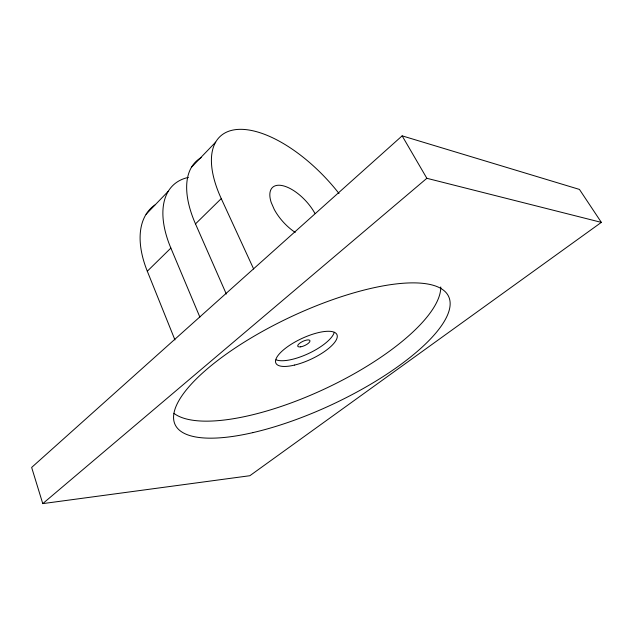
<?xml version="1.0" encoding="UTF-8"?>
<svg xmlns="http://www.w3.org/2000/svg" width="633" height="633" viewBox="0 0 633 633"><rect width="100%" height="100%" fill="white"/><g stroke="black" fill="none" stroke-linecap="round" stroke-linejoin="round"><path stroke-width="0.95" d="M146.096 214.255L168.323 191.221M191.49 167.207L215.671 142.14M174.945 339.913L147.307 271.217L170.87 248.081A101.327 53.797 47.6 0 1 188.389 177.406M226.321 294.052L195.494 223.9L221.257 198.596A105.671 49.809 47.7 0 1 238.799 129.369A105.671 49.809 47.7 0 1 339.019 193.516M402.145 135.85L31.65 467.439L42.767 503.615L249.853 475.715L601.35 222.381L579.448 189.425L402.145 135.85L426.856 178.292L601.35 222.381M42.767 503.615L426.856 178.292M221.257 198.596L253.667 269.025M170.87 248.081L199.854 317.062M334.271 332.309A33.596 11.489 -25.1 0 1 308.88 353.364A33.596 11.489 -25.1 0 1 276.107 359.805M440.758 286.963A149.633 50.743 -25.1 0 1 326.865 387.902A149.633 50.743 -25.1 0 1 173.98 413.389M147.307 271.217A99.286 55.49 47.6 0 1 154.84 205.021M195.494 223.9A103.456 51.914 47.7 0 1 201.207 157.593M295.231 232.422A32.892 15.445 47.7 0 1 274.224 209.381L271.217 202.481A32.892 15.445 47.7 0 1 283.18 185.801A32.892 15.445 47.7 0 1 314.87 213.313M252.923 432.608A151.018 48.456 -25.1 0 0 449.667 299.48A151.018 48.456 -25.1 0 0 232.976 349.471A151.018 48.456 -25.1 0 0 252.923 432.608M294.685 365.043A33.691 11.323 -25.1 0 0 337.001 334.794A33.691 11.323 -25.1 0 0 287.501 346.757A33.691 11.323 -25.1 0 0 294.685 365.043M300.699 346.837A6.718 2.295 -25.1 0 0 310.004 340.965A6.718 2.295 -25.1 0 0 300.825 342.453A6.718 2.295 -25.1 0 0 300.699 346.837"/></g></svg>
